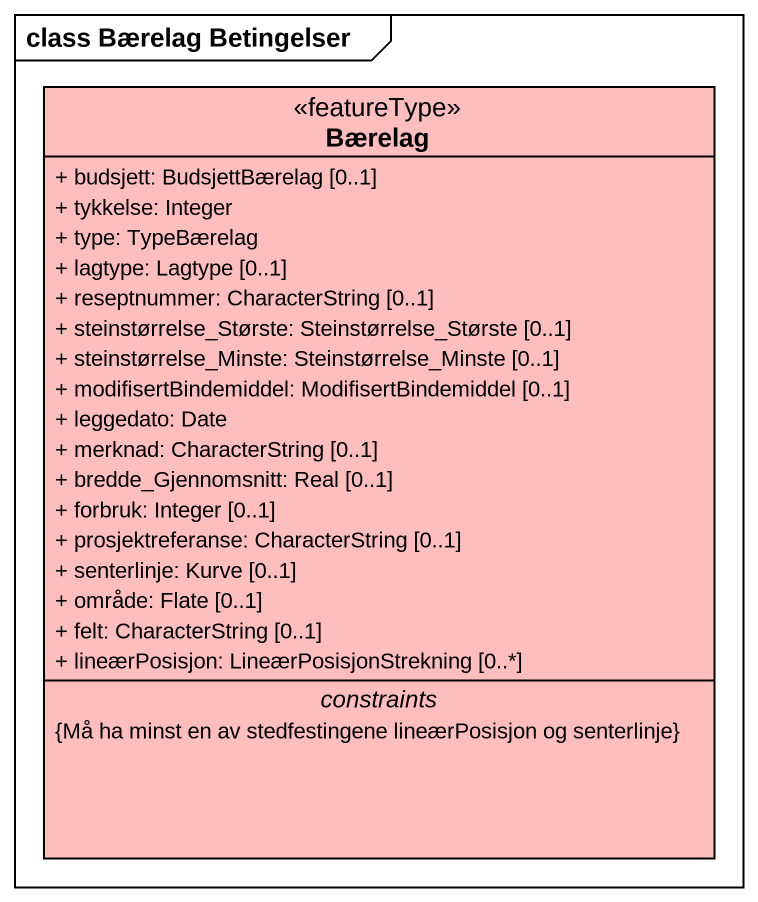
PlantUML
@startuml
mainframe class Bærelag Betingelser
hide circle
hide empty members
skinparam classAttributeIconSize 0
class Bærelag <<featureType>> #FFBEBE {
  + budsjett: BudsjettBærelag [0..1]
  + tykkelse: Integer
  + type: TypeBærelag
  + lagtype: Lagtype [0..1]
  + reseptnummer: CharacterString [0..1]
  + steinstørrelse_Største: Steinstørrelse_Største [0..1]
  + steinstørrelse_Minste: Steinstørrelse_Minste [0..1]
  + modifisertBindemiddel: ModifisertBindemiddel [0..1]
  + leggedato: Date
  + merknad: CharacterString [0..1]
  + bredde_Gjennomsnitt: Real [0..1]
  + forbruk: Integer [0..1]
  + prosjektreferanse: CharacterString [0..1]
  + senterlinje: Kurve [0..1]
  + område: Flate [0..1]
  + felt: CharacterString [0..1]
  + lineærPosisjon: LineærPosisjonStrekning [0..*]
  -- constraints --
  {Må ha minst en av stedfestingene lineærPosisjon og senterlinje}
}
@enduml
